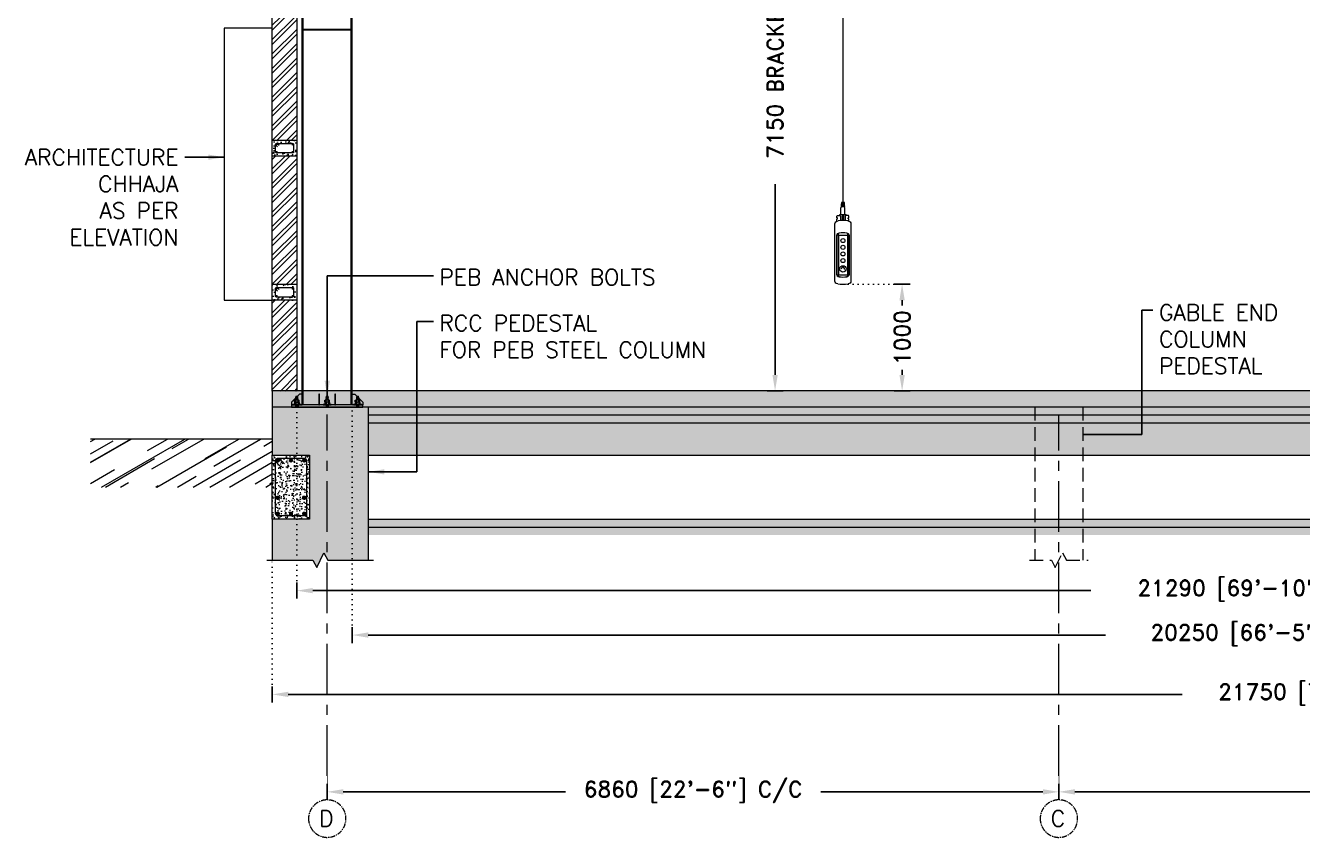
# Model space of a CAD drawing. Header units: millimetres. Extents: x 5227 to 261376, y 53707 to 123566.
# Drawn here: x 71022 to 82995, y 65997 to 73603 of the extents above; entities that cross this region are included whole.
import ezdxf

# ---------------------------------------------------------------- set-up
doc = ezdxf.new("R2010")
doc.units = ezdxf.units.MM
doc.header["$PDMODE"] = 35
doc.header["$PDSIZE"] = -10
for name, pattern in [('CENTERX2', [101.6, 63.5, -12.7, 12.7, -12.7]), ('DOT', [6.35, 0, -6.35]), ('HIDDEN', [9.525, 6.35, -3.175]), ('HIDDEN2', [0.1875, 0.125, -0.0625])]:
    doc.linetypes.add(name, pattern=pattern)
doc.layers.get('0').update_dxf_attribs({"lineweight": 0})
doc.layers.get('Defpoints').update_dxf_attribs({"lineweight": 0})
for name, color, linetype, lineweight in [('C-rail', 4, 'Continuous', 0), ('PV_BEAM_LINE', 5, 'Continuous', 0), ('PV_CENTER LINE', 1, 'CENTERX2', 0), ('PV_COLUMN_LINE', 4, 'Continuous', 0), ('PV_DIMENTION_SECOND_ROMANS', 7, 'Continuous', 0), ('PV_DOTED LINE', 252, 'DOT', 0), ('PV_EXTRA_LINE', 252, 'Continuous', 0), ('PV_GRID MARKING', 252, 'Continuous', 0), ('PV_MARKING_ARROW', 7, 'Continuous', 0), ('PV_MASONRY', 10, 'Continuous', 0), ('PV_P.C.C', 252, 'Continuous', 0), ('PV_REINFORCEMENT _DOT_LINE', 3, 'Continuous', 0), ('PV_REINFORCEMENT_LINE', 6, 'Continuous', 0), ('PV_SLAB_LINE', 30, 'Continuous', 0), ('PV_STEEL LINE', 7, 'Continuous', 0), ('PV_STEEL_I SECTION', 5, 'Continuous', 0), ('PV_STEEL_PLATE', 4, 'Continuous', 0), ('PV_STP', 3, 'Continuous', 0), ('PV_TEXT_ROMANS', 7, 'Continuous', 0)]:
    doc.layers.add(name, color=color, linetype=linetype, lineweight=lineweight)
doc.layers.add('PV_GRID_LINE', color=252, linetype='CENTERX2', lineweight=0, transparency=0.5)
doc.layers.add('PV_HATCH', color=252, linetype='Continuous', lineweight=0, transparency=0.5)
doc.styles.add('PV_ROMAND', font='romand.shx')
doc.styles.add('PV_ROMANS', font='romans.shx')
doc.dimstyles.new('PV_1-75_MM', dxfattribs={"dimscale": 75, "dimtxt": 2, "dimasz": 2, "dimexe": 1, "dimexo": 0.625, "dimtad": 0, "dimdec": 0, "dimdsep": 46, "dimtxsty": 'PV_ROMAND', "dimcen": 2.5, "dimadec": 0, "dimazin": 0, "dimtfac": 1, "dimtdec": 0, "dimtmove": 1, "dimatfit": 2, "dimfxl": 1, "dimfxlon": 1, "dimarcsym": 0})
doc.dimstyles.new('PV_1-75_MM_FOOT', dxfattribs={"dimscale": 75, "dimtxt": 2, "dimasz": 2, "dimexe": 1, "dimexo": 0.625, "dimtad": 0, "dimdec": 0, "dimdsep": 46, "dimtxsty": 'PV_ROMAND', "dimcen": 2.5, "dimadec": 0, "dimazin": 0, "dimtfac": 1, "dimtdec": 0, "dimtmove": 1, "dimatfit": 2, "dimfxl": 1, "dimfxlon": 1, "dimarcsym": 0})

# ---------------------------------------------------------------- blocks, each defined once
blk = doc.blocks.new('G$C4B53725E')
at = {"layer": 'PV_HATCH'}
h = blk.add_hatch(dxfattribs=at)
h.set_pattern_fill('AR-CONC', color=252, scale=0.5)
h.set_pattern_definition([(50, (-168505.404, -85479.89), (91.092334, -7.969543), [9.525, -104.775]), (355, (-168505.4, -85479.89), (-17.62171, 95.528423), [7.62, -83.82029]), (100.451445, (-168497.81, -85480.56), (73.470624, 87.558876), [8.095004, -89.045122]), (46.1842, (-168505.4, -85454.49), (135.53952, -21.021164), [14.2875, -157.1625]), (96.63556, (-168494.11, -85456.25), (118.70207, 123.71306), [12.14251, -133.5678]), (351.18415, (-168505.4, -85454.5), (118.70207, 123.71306), [11.42998, -125.72987]), (21, (-168492.704, -85460.84), (75.807196, -51.1326), [9.525, -104.775]), (326, (-168492.7, -85460.84), (30.901014, 92.093983), [7.62, -83.82]), (71.451445, (-168486.39, -85465.1), (106.70821, 40.961384), [8.095004, -89.04497]), (37.5, (-168505.404, -85479.893), (1.5443016, 42.2775194), [0, -82.804, 0, -85.09, 0, -84.1375]), (7.5, (-168505.404, -85479.893), (33.409831, 50.090287), [0, -48.514, 0, -80.899, 0, -32.0675]), (327.5, (-168533.725, -85479.893), (67.7952976, -2.864372), [0, -31.75, 0, -99.06, 0, -131.445]), (317.5, (-168546.425, -85479.893), (74.06459, 12.713246), [0, -41.275, 0, -65.786, 0, -93.345])])
h.paths.add_polyline_path([(-175, 600), (-175, 0), (175, 0), (175, 600)])
h.paths.add_polyline_path([(-145, 549), (-145, 539), (-145, 50, 0.414214), (-125, 30), (145, 30), (145, 550, 0.414214), (125, 570), (-113, 570), (-125, 570, 0.414214), (-145, 550)], flags=16)
h.paths.add_polyline_path([(-145, 550, -0.414214), (-125, 570), (-113, 570), (125, 570, -0.414214), (145, 550), (145, 30), (-125, 30, -0.414214), (-145, 50), (-145, 539), (-145, 549)], flags=16)
h.paths.add_polyline_path([(114, 200, -1), (135, 200, -1)], flags=0)
h.paths.add_polyline_path([(-135, 200, -1), (-114, 200, -1)], flags=0)
h.paths.add_polyline_path([(10, 550, -1), (-10, 550, -1)], flags=0)
h.paths.add_polyline_path([(135, 550, -1), (114, 550, -1)], flags=0)
h.paths.add_polyline_path([(-114, 550, -1), (-135, 550, -1)], flags=0)
h.paths.add_polyline_path([(114, 50, -1), (135, 50, -1)], flags=0)
h.paths.add_polyline_path([(-10, 50, -1), (10, 50, -1)], flags=0)
h.paths.add_polyline_path([(-135, 50, -1), (-114, 50, -1)], flags=0)
at = {"layer": 'PV_BEAM_LINE'}
blk.add_lwpolyline([(-175, 600), (175, 600), (175, 0), (-175, 0)], close=True, dxfattribs=at)
at = {"layer": 'PV_DIMENTION_SECOND_ROMANS'}
blk.add_line((-145, 550), (-145, 549), dxfattribs=at)
at = {"layer": 'PV_REINFORCEMENT _DOT_LINE'}
for points in [[(-135, 550, 20.5, 20.5, -1), (-114, 550, 20.5, 20.5, -1)], [(-10, 550, 20.5, 20.5, -1), (10, 550, 20.5, 20.5, -1)], [(135, 550, 20.5, 20.5, 1), (114, 550, 20.5, 20.5, 1)], [(-135, 200, 20.5, 20.5, 1), (-114, 200, 20.5, 20.5, 1)], [(135, 200, 20.5, 20.5, -1), (114, 200, 20.5, 20.5, -1)], [(-135, 50, 20.5, 20.5, 1), (-114, 50, 20.5, 20.5, 1)], [(-10, 50, 20.5, 20.5, 1), (10, 50, 20.5, 20.5, 1)], [(135, 50, 20.5, 20.5, -1), (114, 50, 20.5, 20.5, -1)]]:
    blk.add_lwpolyline(points, format="xyseb", close=True, dxfattribs=at)
at = {"layer": 'PV_REINFORCEMENT_LINE'}
for p, q in [((-145, 539), (-92, 486)), ((-114, 570), (-60, 518))]:
    blk.add_line(p, q, dxfattribs=at)
blk.add_lwpolyline([(-125, 570), (125, 570, -0.414214), (145, 550), (145, 30), (-125, 30, -0.414214), (-145, 50), (-145, 550, -0.414214)], format="xyb", close=True, dxfattribs=at)
blk = doc.blocks.new('CIVIL..')
at = {"layer": 'PV_HATCH'}
h = blk.add_hatch(dxfattribs=at)
h.set_pattern_fill('AR-CONC', color=252)
h.paths.add_polyline_path([(189542, 86989), (189542, 87139), (166777, 87139), (166777, 86989)])
h = blk.add_hatch(color=252, dxfattribs=at)
h.dxf.hatch_style = 1
h.paths.add_polyline_path([(167677, 86989), (166777, 86989), (166777, 86689), (166777, 86539), (167127, 86539), (167127, 85939), (166777, 85939), (166777, 85555), (167157, 85555), (167193, 85485), (167261, 85624), (167297, 85555), (167677, 85555), (167677, 85864), (167677, 85939), (167677, 86539), (167677, 86839), (167677, 86914)])
h = blk.add_hatch(dxfattribs=at)
h.set_pattern_fill('AR-CONC', color=252, scale=0.5)
h.paths.add_polyline_path([(167677, 86989), (167677, 86914), (173927, 86914), (173927, 86989)])
h.paths.add_polyline_path([(173927, 86989), (173927, 86914), (181377, 86914), (181377, 86989)])
h.paths.add_polyline_path([(181377, 86989), (181377, 86914), (185787, 86914), (185787, 86989)])
h.paths.add_polyline_path([(186237, 86989), (186237, 86914), (187627, 86914), (187627, 86989)])
h = blk.add_hatch(dxfattribs=at)
h.set_pattern_fill('AR-SAND', color=252)
h.paths.add_polyline_path([(167677, 86914), (167677, 86839), (173927, 86839), (173927, 86914)])
h.paths.add_polyline_path([(173927, 86914), (173927, 86839), (181377, 86839), (181377, 86914)])
h.paths.add_polyline_path([(181377, 86914), (181377, 86839), (185787, 86839), (185787, 86914)])
h.paths.add_polyline_path([(186237, 86914), (186237, 86839), (187627, 86839), (187627, 86914)])
h = blk.add_hatch(dxfattribs=at)
h.set_pattern_fill('GRAVEL', color=252, scale=12)
h.paths.add_polyline_path([(187627, 86839), (186237, 86839), (186237, 86539), (187627, 86539)])
h.paths.add_polyline_path([(185787, 86539), (185787, 86839), (181377, 86839), (181377, 86539)])
h.paths.add_polyline_path([(181377, 86539), (181377, 86839), (173927, 86839), (173927, 86539)])
h.paths.add_polyline_path([(173927, 86539), (173927, 86839), (167677, 86839), (167677, 86539)])
h = blk.add_hatch(dxfattribs=at)
h.set_pattern_fill('AR-RROOF', color=252, scale=10, angle=30)
h.paths.add_polyline_path([(165073, 86689), (166777, 86689), (166777, 86239), (165073, 86239)])
h = blk.add_hatch(dxfattribs=at)
h.set_pattern_fill('AR-CONC', color=252, scale=0.5)
h.set_pattern_definition([(50, (0, -1050), (91.092334, -7.969543), [9.525, -104.775]), (355, (0, -1050), (-17.62171, 95.528423), [7.62, -83.820292]), (100.451445, (7.59, -1050.66), (73.470624, 87.558876), [8.095004, -89.045122]), (46.1842, (0, -1024.6), (135.53952, -21.021164), [14.2875, -157.1625]), (96.63556, (11.3, -1026.35), (118.70207, 123.71306), [12.14251, -133.5678]), (351.18415, (0, -1024.6), (118.70207, 123.71306), [11.42998, -125.72987]), (21, (12.7, -1030.95), (75.807196, -51.1326), [9.525, -104.775]), (326, (12.7, -1030.95), (30.901014, 92.093983), [7.62, -83.82]), (71.451445, (19.02, -1035.21), (106.70821, 40.961384), [8.095004, -89.04497]), (37.5, (0, -1050), (1.5443016, 42.2775194), [0, -82.804, 0, -85.09, 0, -84.1375]), (7.5, (0, -1050), (33.409831, 50.090287), [0, -48.514, 0, -80.899, 0, -32.0675]), (327.5, (-28.32, -1050), (67.7952976, -2.864372), [0, -31.75, 0, -99.06, 0, -131.445]), (317.5, (-41.02, -1050), (74.06459, 12.713246), [0, -41.275, 0, -65.786, 0, -93.345])])
h.paths.add_polyline_path([(167677, 85939), (167677, 85864), (173927, 85864), (173927, 85939)])
h.paths.add_polyline_path([(173927, 85939), (173927, 85864), (180927, 85864), (180927, 85939)])
h.paths.add_polyline_path([(180927, 85939), (180927, 85864), (184787, 85864), (184787, 85939)])
h.paths.add_polyline_path([(185237, 85939), (185237, 85864), (187627, 85864), (187627, 85939)])
h = blk.add_hatch(dxfattribs=at)
h.set_pattern_fill('AR-SAND', color=252)
h.set_pattern_definition([(37.5, (0, -1050), (-1.600031, 48.941324), [0, -38.608, 0, -43.18, 0, -41.275]), (7.5, (0, -1050), (44.952328, 71.68251), [0, -20.828, 0, -34.798, 0, -13.335]), (327.5, (-31.24, -1050), (79.099237, 0.1437185), [0, -12.7, 0, -45.72, 0, -59.69]), (317.5, (-31.24, -1050), (76.355645, 22.292932), [0, -6.35, 0, -29.972, 0, -34.29])])
h.paths.add_polyline_path([(167677, 85864), (167677, 85789), (173927, 85789), (173927, 85864)])
h.paths.add_polyline_path([(173927, 85864), (173927, 85789), (181377, 85789), (181377, 85864)])
h.paths.add_polyline_path([(181377, 85864), (181377, 85789), (185787, 85789), (185787, 85864)])
h.paths.add_polyline_path([(186237, 85864), (186237, 85789), (187627, 85789), (187627, 85864)])
at = {"layer": 'PV_BEAM_LINE'}
for p, q in [((167677, 86539), (185787, 86539)), ((167677, 85939), (185787, 85939))]:
    blk.add_line(p, q, dxfattribs=at)
at = {"layer": 'PV_COLUMN_LINE'}
for p, q in [((166777, 86989), (166777, 86539)), ((166777, 86989), (167677, 86989)), ((167677, 86989), (167677, 85555)), ((166777, 85939), (166777, 85555))]:
    blk.add_line(p, q, dxfattribs=at)
at = {"layer": 'PV_COLUMN_LINE', "color": 252, "linetype": 'HIDDEN', "ltscale": 20}
for p, q in [((173927, 86989), (173927, 85555)), ((173927, 86989), (174377, 86989)), ((174377, 86989), (174377, 85555))]:
    blk.add_line(p, q, dxfattribs=at)
at = {"layer": 'PV_COLUMN_LINE', "color": 252}
blk.add_lwpolyline([(166727, 85555), (167157, 85555), (167193, 85485), (167261, 85624), (167297, 85555), (167727, 85555)], dxfattribs=at)
at = {"layer": 'PV_COLUMN_LINE', "color": 252, "linetype": 'HIDDEN', "ltscale": 20}
blk.add_lwpolyline([(173877, 85555), (174082, 85555), (174118, 85485), (174186, 85624), (174222, 85555), (174427, 85555)], dxfattribs=at)
at = {"layer": 'PV_EXTRA_LINE'}
blk.add_line((166777, 86689), (165073, 86689), dxfattribs=at)
at = {"layer": 'PV_P.C.C'}
for p, q in [((167677, 86914), (185787, 86914)), ((167677, 86839), (185787, 86839)), ((167677, 85864), (185787, 85864))]:
    blk.add_line(p, q, dxfattribs=at)
at = {"layer": 'PV_SLAB_LINE'}
blk.add_lwpolyline([(189542, 86989), (189542, 87139), (166777, 87139), (166777, 86989)], close=True, dxfattribs=at)
at = {"layer": 'PV_DIMENTION_SECOND_ROMANS'}
blk.add_blockref('G$C4B53725E', (166952, 85939), dxfattribs=at)
blk = doc.blocks.new('G$C4F5BE486')
at = {"layer": 'PV_HATCH'}
h = blk.add_hatch(color=1, dxfattribs=at)
h.dxf.hatch_style = 1
h.paths.add_polyline_path([(-11, 10), (11, 10), (11, -10), (-11, -10)])
at = {"layer": 'PV_CENTER LINE'}
blk.add_line((0, 15), (0, -15), dxfattribs=at)
at = {"layer": 'PV_STEEL_PLATE', "color": 0}
blk.add_lwpolyline([(-11, 10), (11, 10), (11, -10), (-11, -10)], close=True, dxfattribs=at)
blk = doc.blocks.new('G$CD765F1D5')
at = {"layer": 'PV_HATCH'}
h = blk.add_hatch(dxfattribs=at)
h.set_pattern_fill('AR-CONC', color=252, scale=0.5)
h.set_pattern_definition([(50, (-167808.08, -85632.94), (91.092334, -7.969543), [9.525, -104.775]), (355, (-167808.08, -85632.94), (-17.62171, 95.528423), [7.62, -83.82029]), (100.451445, (-167800.49, -85633.61), (73.470624, 87.558876), [8.095004, -89.045122]), (46.1842, (-167808.08, -85607.54), (135.53952, -21.021164), [14.2875, -157.1625]), (96.63556, (-167796.78, -85609.3), (118.70207, 123.71306), [12.14251, -133.5678]), (351.18415, (-167808.08, -85607.54), (118.70207, 123.71306), [11.42998, -125.72987]), (21, (-167795.38, -85613.89), (75.807196, -51.1326), [9.525, -104.775]), (326, (-167795.38, -85613.89), (30.901014, 92.093983), [7.62, -83.82]), (71.451445, (-167789.06, -85618.15), (106.70821, 40.961384), [8.095004, -89.04497]), (37.5, (-167808.08, -85632.942), (1.5443016, 42.2775194), [0, -82.804, 0, -85.09, 0, -84.1375]), (7.5, (-167808.08, -85632.94), (33.409831, 50.090287), [0, -48.514, 0, -80.899, 0, -32.0675]), (327.5, (-167836.4, -85632.94), (67.7952976, -2.864372), [0, -31.75, 0, -99.06, 0, -131.445]), (317.5, (-167849.1, -85632.94), (74.06459, 12.713246), [0, -41.275, 0, -65.786, 0, -93.345])])
h.paths.add_polyline_path([(-115, 125), (-115, -25), (115, -25), (115, 125)])
h.paths.add_polyline_path([(-75, 95, 0.414214), (-85, 85), (-85, 15, 0.414214), (-75, 5), (75, 5, 0.414214), (85, 15), (85, 85, 0.414214), (75, 95)], flags=16)
h.paths.add_polyline_path([(80, 85, -1), (70, 85, -1)], flags=0)
h.paths.add_polyline_path([(-70, 85, -1), (-80, 85, -1)], flags=0)
h.paths.add_polyline_path([(70, 15, -1), (80, 15, -1)], flags=0)
h.paths.add_polyline_path([(-80, 15, -1), (-70, 15, -1)], flags=0)
at = {"layer": 'PV_BEAM_LINE'}
blk.add_lwpolyline([(-115, 125), (115, 125), (115, -25), (-115, -25)], close=True, dxfattribs=at)
at = {"layer": 'PV_REINFORCEMENT _DOT_LINE'}
for points in [[(-80, 85, 10.2, 10.2, -1), (-70, 85, 10.2, 10.2, -1)], [(-80, 15, 10.2, 10.2, 1), (-70, 15, 10.2, 10.2, 1)], [(80, 85, 10.2, 10.2, 1), (70, 85, 10.2, 10.2, 1)], [(80, 15, 10.2, 10.2, -1), (70, 15, 10.2, 10.2, -1)]]:
    blk.add_lwpolyline(points, format="xyseb", close=True, dxfattribs=at)
at = {"layer": 'PV_REINFORCEMENT_LINE'}
for p, q in [((-85, 80), (-67, 62)), ((-70, 95), (-52, 77))]:
    blk.add_line(p, q, dxfattribs=at)
blk.add_lwpolyline([(-75, 95), (75, 95, -0.414214), (85, 85), (85, 15, -0.414214), (75, 5), (-75, 5, -0.414214), (-85, 15), (-85, 85, -0.414214)], format="xyb", close=True, dxfattribs=at)
blk = doc.blocks.new('G$C758F29FE')
at = {"color": 8}
for p, q in [((-15203, -6059), (-15203, -5692)), ((-15197, -5681), (-15192, -5689)), ((-15192, -5689), (-15192, -6061)), ((-15192, -5689), (-15108, -5689)), ((-15103, -5681), (-15108, -5689)), ((-15108, -5689), (-15108, -6061)), ((-15097, -6059), (-15097, -5692)), ((-15197, -6069), (-15192, -6061)), ((-15192, -6061), (-15108, -6061)), ((-15135, -6010), (-15140, -6003)), ((-15135, -6010), (-15130, -6004)), ((-15103, -6069), (-15108, -6061))]:
    blk.add_line(p, q, dxfattribs=at)
blk.add_lwpolyline([(-15090, -6055), (-15090, -5695, 0.414214), (-15114, -5672, 0.087267), (-15186, -5672, 0.414214), (-15210, -5695), (-15210, -6055, 0.414214), (-15186, -6079, 0.087267), (-15114, -6079, 0.414214)], format="xyb", close=True, dxfattribs=at)
for centre, radius in [((-15150, -5741), 19.1), ((-15150, -5804), 19.1), ((-15150, -5866), 19.1), ((-15150, -6006), 30.1), ((-15150, -5928), 19.1)]:
    blk.add_circle(centre, radius, dxfattribs=at)
for centre, radius, start, end in [((-15170, -5702), 34.2, 117.8554, 162.7246), ((-15130, -5702), 34.2, 17.2754, 62.1446), ((-15170, -6048), 34.2, 197.2754, 242.1446), ((-15150, -6006), 15.3, 345.6866, 187.5588), ((-15130, -6048), 34.2, 297.8554, 342.7246)]:
    blk.add_arc(centre, radius, start, end, dxfattribs=at)
at = {"layer": 'C-rail', "color": 250}
for p, q in [((-15150, 61), (-15150, -5385)), ((-15206, -5513), (-15201, -5507)), ((-15201, -5507), (-15178, -5507)), ((-15182, -5507), (-15176, -5497)), ((-15178, -5507), (-15172, -5513)), ((-15176, -5497), (-15124, -5497)), ((-15169, -5437), (-15165, -5420)), ((-15169, -5497), (-15169, -5437)), ((-15165, -5416), (-15163, -5404)), ((-15163, -5400), (-15162, -5389)), ((-15137, -5400), (-15138, -5389)), ((-15135, -5416), (-15137, -5404)), ((-15131, -5437), (-15135, -5420)), ((-15131, -5497), (-15131, -5437)), ((-15122, -5507), (-15128, -5513)), ((-15118, -5507), (-15124, -5497)), ((-15099, -5507), (-15122, -5507)), ((-15094, -5513), (-15099, -5507)), ((-15206, -5528), (-15206, -5513)), ((-15200, -5528), (-15206, -5528)), ((-15206, -5557), (-15206, -5538)), ((-15206, -5538), (-15200, -5538)), ((-15200, -5538), (-15200, -5528)), ((-15172, -5513), (-15172, -5553)), ((-15128, -5513), (-15128, -5553)), ((-15100, -5538), (-15100, -5528)), ((-15100, -5528), (-15094, -5528)), ((-15094, -5538), (-15100, -5538)), ((-15094, -5528), (-15094, -5513)), ((-15094, -5557), (-15094, -5538))]:
    blk.add_line(p, q, dxfattribs=at)
for points in [[(-15163, -5389), (-15137, -5389, 0.414214), (-15136, -5387), (-15136, -5387, 0.414214), (-15137, -5385), (-15163, -5385, 0.414214), (-15164, -5387), (-15164, -5387, 0.414214)], [(-15166, -5420), (-15134, -5420, 0.414214), (-15132, -5418), (-15132, -5418, 0.414214), (-15134, -5416), (-15166, -5416, 0.414214), (-15168, -5418), (-15168, -5418, 0.414214)], [(-15164, -5404), (-15136, -5404, 0.414214), (-15134, -5402), (-15134, -5402, 0.414214), (-15136, -5400), (-15164, -5400, 0.414214), (-15166, -5402), (-15166, -5402, 0.414214)]]:
    blk.add_lwpolyline(points, format="xyb", close=True, dxfattribs=at)
blk.add_lwpolyline([(-15155, -5497), (-15145, -5497), (-15145, -5544), (-15155, -5544)], close=True, dxfattribs=at)
for points in [[(-15199, -6146, -0.414214), (-15225, -6120), (-15225, -5585, -0.414214), (-15195, -5555)], [(-15105, -5555, -0.414214), (-15075, -5585), (-15075, -6120, -0.414214), (-15101, -6146)]]:
    blk.add_lwpolyline(points, format="xyb", dxfattribs=at)
for centre, radius, start, end in [((-15150, -5877), 325, 82.0839, 97.9161), ((-15150, -5867), 283, 259.9414, 280.0586)]:
    blk.add_arc(centre, radius, start, end, dxfattribs=at)
blk = doc.blocks.new('G$C51E7CFE8')
at = {"layer": 'PV_STP'}
blk.add_lwpolyline([(100, 25), (100, 0), (0, 0), (0, 100), (25, 100), (100, 25)], dxfattribs=at)
blk = doc.blocks.new('G$CD91A267E')
at = {"layer": 'PV_STEEL LINE', "color": 250}
for p, q in [((-22, 28), (-22, 43)), ((-22, 22), (-22, 8)), ((-16, 46), (16, 46)), ((16, 25), (-16, 25)), ((-16, 5), (16, 5)), ((22, 28), (22, 43)), ((22, 22), (22, 8))]:
    blk.add_line(p, q, dxfattribs=at)
at = {"layer": 'PV_STEEL LINE', "color": 0}
blk.add_line((16, 25), (-16, 25), dxfattribs=at)
at = {"layer": 'PV_STEEL LINE', "color": 8}
for p, q in [((-11, 28), (-11, 43)), ((-11, 22), (-11, 8)), ((11, 28), (11, 43)), ((11, 22), (11, 8))]:
    blk.add_line(p, q, dxfattribs=at)
at = {"layer": 'PV_STEEL LINE', "color": 252, "linetype": 'Continuous'}
for p, q in [((-9, 73), (-9, 75)), ((-9, 69), (-9, 71)), ((-9, 66), (-9, 67)), ((-9, 62), (-9, 64)), ((-9, 58), (-9, 60)), ((-9, 54), (-9, 56)), ((-9, 54), (-9, 56)), ((-9, 50), (-9, 52)), ((-9, 50), (-9, 52)), ((-9, 46), (-9, 48)), ((9, 72), (9, 74)), ((9, 68), (9, 70)), ((9, 64), (9, 66)), ((9, 60), (9, 62)), ((9, 56), (9, 58)), ((9, 52), (9, 54)), ((9, 52), (9, 54)), ((9, 49), (9, 50)), ((9, 49), (9, 50)), ((9, 46), (9, 47))]:
    blk.add_line(p, q, dxfattribs=at)
at = {"layer": 'PV_STEEL LINE', "color": 250}
for points in [[(38, 5), (-38, 5), (-38, 2), (38, 2)], [(38, 0), (-38, 0), (-38, 2), (38, 2)]]:
    blk.add_lwpolyline(points, close=True, dxfattribs=at)
at = {"layer": 'PV_STEEL LINE', "color": 252, "linetype": 'HIDDEN2'}
for points in [[(9, 76), (-9, 77), (-11, 76), (-9, 75), (9, 74), (11, 74)], [(9, 72), (-9, 73), (-11, 72), (-9, 71), (9, 70), (11, 71)], [(9, 68), (-9, 69), (-11, 69), (-9, 67), (9, 66), (11, 67)], [(9, 64), (-9, 66), (-11, 65), (-9, 64), (9, 62), (11, 63)], [(9, 60), (-9, 62), (-11, 61), (-9, 60), (9, 58), (11, 59)], [(9, 56), (-9, 58), (-11, 57), (-9, 56), (9, 54), (11, 55)], [(9, 52), (-9, 54), (-11, 53), (-9, 52), (9, 50), (11, 51)], [(9, 52), (-9, 54), (-11, 53), (-9, 52), (9, 50), (11, 51)], [(9, 49), (-9, 50), (-11, 49), (-9, 48), (9, 47), (11, 47)]]:
    blk.add_lwpolyline(points, close=True, dxfattribs=at)
blk.add_lwpolyline([(-1, 46), (-9, 46), (-11, 46)], dxfattribs=at)
at = {"layer": 'PV_STEEL LINE', "color": 252, "linetype": 'Continuous'}
blk.add_lwpolyline([(9, 76), (9, 77), (9, 77), (-9, 77), (-9, 77)], dxfattribs=at)
at = {"layer": 'PV_STEEL LINE', "color": 250}
for centre, start, end in [((-16, 39), 90, 148.5337), ((-16, 32), 211.4663, 270), ((-16, 19), 90, 148.5337), ((-16, 11), 211.4663, 270), ((16, 39), 31.4663, 90), ((16, 32), 270, 328.5337), ((16, 19), 31.4663, 90), ((16, 11), 270, 328.5337)]:
    blk.add_arc(centre, 6.4, start, end, dxfattribs=at)
at = {"layer": 'PV_STEEL LINE', "color": 8}
for centre, radius, start, end in [((-16, 39), 6.4, 31.4663, 90), ((-16, 32), 6.4, 270, 328.5337), ((-16, 19), 6.4, 31.4663, 90), ((-16, 11), 6.4, 270, 328.5337), ((0, 25), 21, 58.6936, 121.3064), ((0, 46), 21, 238.6936, 301.3064), ((0, 4), 21, 58.6936, 121.3064), ((0, 26), 21, 238.6936, 301.3064), ((16, 39), 6.4, 90, 148.5337), ((16, 32), 6.4, 211.4663, 270), ((16, 19), 6.4, 90, 148.5337), ((16, 11), 6.4, 211.4663, 270)]:
    blk.add_arc(centre, radius, start, end, dxfattribs=at)
blk = doc.blocks.new('*U523')
at = {"color": 7}
blk.add_circle((0, 234), 234, dxfattribs=at)
at = {"layer": 'PV_EXTRA_LINE', "linetype": 'CENTERX2', "ltscale": 10}
blk.add_line((0, -300), (0, -4816), dxfattribs=at)
at = {"layer": 'PV_GRID MARKING', "color": 7, "const_width": 10}
blk.add_lwpolyline([(0, 0), (0, -300)], dxfattribs=at)
at = {"layer": 'PV_TEXT_ROMANS', "color": 7, "style": 'PV_ROMANS'}
blk.add_attdef('1', (-101, 132), '', height=200, dxfattribs=at)
blk = doc.blocks.new('*U524')
at = {"color": 7}
blk.add_circle((0, 234), 234, dxfattribs=at)
at = {"layer": 'PV_EXTRA_LINE', "linetype": 'CENTERX2', "ltscale": 10}
blk.add_line((0, -300), (0, -4816), dxfattribs=at)
at = {"layer": 'PV_GRID MARKING', "color": 7, "const_width": 10}
blk.add_lwpolyline([(0, 0), (0, -300)], dxfattribs=at)
at = {"layer": 'PV_TEXT_ROMANS', "color": 7, "style": 'PV_ROMANS'}
blk.add_attdef('1', (-101, 132), '', height=200, dxfattribs=at)
blk = doc.blocks.new('*D529')
at = {"layer": 'Defpoints', "color": 0, "transparency": 16777216}
for p in [(80711, 66574), (87711, 66499), (80711, 66424)]:
    blk.add_point(p, dxfattribs=at)
at = {"layer": 'PV_DIMENTION_SECOND_ROMANS', "color": 0, "lineweight": -2, "transparency": 16777216}
for p, q in [((80711, 66499), (80711, 66349)), ((87711, 66452), (87711, 66349)), ((80861, 66424), (83236, 66424)), ((87561, 66424), (85187, 66424))]:
    blk.add_line(p, q, dxfattribs=at)
at = {"layer": 'PV_DIMENTION_SECOND_ROMANS', "color": 0, "transparency": 16777216}
for points in [[(80861, 66449), (80861, 66399), (80711, 66424)], [(87561, 66399), (87561, 66449), (87711, 66424)]]:
    blk.add_solid(points, dxfattribs=at)
at = {"layer": 'PV_DIMENTION_SECOND_ROMANS', "color": 0, "transparency": 16777216, "insert": (84211, 66424), "char_height": 150, "attachment_point": 5, "style": 'PV_ROMAND'}
blk.add_mtext("7000 [23'] C/C", dxfattribs=at)
blk = doc.blocks.new('*D530')
at = {"layer": 'Defpoints', "color": 0, "transparency": 16777216}
for p in [(73851, 66574), (80711, 66499), (73851, 66424)]:
    blk.add_point(p, dxfattribs=at)
at = {"layer": 'PV_DIMENTION_SECOND_ROMANS', "color": 0, "lineweight": -2, "transparency": 16777216}
for p, q in [((73851, 66499), (73851, 66349)), ((80711, 66452), (80711, 66349)), ((74001, 66424), (76084, 66424)), ((80561, 66424), (78478, 66424))]:
    blk.add_line(p, q, dxfattribs=at)
at = {"layer": 'PV_DIMENTION_SECOND_ROMANS', "color": 0, "transparency": 16777216}
for points in [[(74001, 66449), (74001, 66399), (73851, 66424)], [(80561, 66399), (80561, 66449), (80711, 66424)]]:
    blk.add_solid(points, dxfattribs=at)
at = {"layer": 'PV_DIMENTION_SECOND_ROMANS', "color": 0, "transparency": 16777216, "insert": (77281, 66424), "char_height": 150, "attachment_point": 5, "style": 'PV_ROMAND'}
blk.add_mtext('6860 [22\'-6"] C/C', dxfattribs=at)
blk = doc.blocks.new('*D531')
at = {"layer": 'Defpoints', "color": 0, "transparency": 16777216}
for p in [(73336, 68980), (95086, 68980), (73336, 67337)]:
    blk.add_point(p, dxfattribs=at)
at = {"layer": 'PV_DIMENTION_SECOND_ROMANS', "color": 0, "lineweight": -2, "transparency": 16777216}
for p, q in [((73336, 67412), (73336, 67262)), ((95086, 67412), (95086, 67262)), ((73486, 67337), (81868, 67337)), ((94936, 67337), (86555, 67337))]:
    blk.add_line(p, q, dxfattribs=at)
at = {"layer": 'PV_DIMENTION_SECOND_ROMANS', "color": 0, "transparency": 16777216}
for points in [[(73486, 67362), (73486, 67312), (73336, 67337)], [(94936, 67312), (94936, 67362), (95086, 67337)]]:
    blk.add_solid(points, dxfattribs=at)
at = {"layer": 'PV_DIMENTION_SECOND_ROMANS', "color": 0, "transparency": 16777216, "insert": (84211, 67337), "char_height": 150, "attachment_point": 5, "style": 'PV_ROMAND'}
blk.add_mtext('21750 [71\'-4"] OUT TO OUT BUILDING', dxfattribs=at)
blk = doc.blocks.new('*D532')
at = {"layer": 'Defpoints', "color": 0, "transparency": 16777216}
for p in [(74086, 70844), (94336, 70844), (94336, 67893)]:
    blk.add_point(p, dxfattribs=at)
at = {"layer": 'PV_DIMENTION_SECOND_ROMANS', "color": 0, "lineweight": -2, "transparency": 16777216}
for p, q in [((74086, 67968), (74086, 67818)), ((74236, 67893), (81147, 67893)), ((94186, 67893), (87276, 67893)), ((94336, 67968), (94336, 67818))]:
    blk.add_line(p, q, dxfattribs=at)
at = {"layer": 'PV_DIMENTION_SECOND_ROMANS', "color": 0, "transparency": 16777216}
for points in [[(74236, 67918), (74236, 67868), (74086, 67893)], [(94186, 67868), (94186, 67918), (94336, 67893)]]:
    blk.add_solid(points, dxfattribs=at)
at = {"layer": 'PV_DIMENTION_SECOND_ROMANS', "color": 0, "transparency": 16777216, "insert": (84211, 67893), "char_height": 150, "attachment_point": 5, "style": 'PV_ROMAND'}
blk.add_mtext('20250 [66\'-5"] IN/IN STEEL COLUMN CLEAR SPAN', dxfattribs=at)
blk = doc.blocks.new('*D533')
at = {"layer": 'Defpoints', "color": 0, "transparency": 16777216}
for p in [(73566, 70484), (94856, 70484), (73566, 68309)]:
    blk.add_point(p, dxfattribs=at)
at = {"layer": 'PV_DIMENTION_SECOND_ROMANS', "color": 0, "lineweight": -2, "transparency": 16777216}
for p, q in [((73566, 68384), (73566, 68234)), ((94856, 68384), (94856, 68234)), ((73716, 68309), (81011, 68309)), ((94706, 68309), (87412, 68309))]:
    blk.add_line(p, q, dxfattribs=at)
at = {"layer": 'PV_DIMENTION_SECOND_ROMANS', "color": 0, "transparency": 16777216}
for points in [[(73716, 68334), (73716, 68284), (73566, 68309)], [(94706, 68284), (94706, 68334), (94856, 68309)]]:
    blk.add_solid(points, dxfattribs=at)
at = {"layer": 'PV_DIMENTION_SECOND_ROMANS', "color": 0, "transparency": 16777216, "insert": (84211, 68309), "char_height": 150, "attachment_point": 5, "style": 'PV_ROMAND'}
blk.add_mtext('21290 [69\'-10"] IN/IN BRICK MASONRY CLEAR SPAN', dxfattribs=at)
blk = doc.blocks.new('*D538')
at = {"layer": 'Defpoints', "color": 0, "transparency": 16777216}
for p in [(78686, 71180), (78622, 70180), (79241, 70180)]:
    blk.add_point(p, dxfattribs=at)
at = {"layer": 'PV_DIMENTION_SECOND_ROMANS', "color": 0, "lineweight": -2, "transparency": 16777216}
for p, q in [((79166, 71180), (79316, 71180)), ((79241, 71030), (79241, 70980)), ((79241, 70330), (79241, 70379)), ((79166, 70180), (79316, 70180))]:
    blk.add_line(p, q, dxfattribs=at)
at = {"layer": 'PV_DIMENTION_SECOND_ROMANS', "color": 0, "transparency": 16777216}
for points in [[(79266, 71030), (79216, 71030), (79241, 71180)], [(79216, 70330), (79266, 70330), (79241, 70180)]]:
    blk.add_solid(points, dxfattribs=at)
at = {"layer": 'PV_DIMENTION_SECOND_ROMANS', "color": 0, "transparency": 16777216, "insert": (79241, 70680), "char_height": 150, "attachment_point": 5, "rotation": 90, "style": 'PV_ROMAND'}
blk.add_mtext('1000', dxfattribs=at)
blk = doc.blocks.new('*D544')
at = {"layer": 'Defpoints', "color": 0, "transparency": 16777216}
for p in [(74696, 77330), (74696, 70180), (78050, 70180)]:
    blk.add_point(p, dxfattribs=at)
at = {"layer": 'PV_DIMENTION_SECOND_ROMANS', "color": 0, "lineweight": -2, "transparency": 16777216}
for p, q in [((77975, 77330), (78125, 77330)), ((78050, 77180), (78050, 75391)), ((78050, 70330), (78050, 72118)), ((77975, 70180), (78125, 70180))]:
    blk.add_line(p, q, dxfattribs=at)
at = {"layer": 'PV_DIMENTION_SECOND_ROMANS', "color": 0, "transparency": 16777216}
for points in [[(78075, 77180), (78025, 77180), (78050, 77330)], [(78025, 70330), (78075, 70330), (78050, 70180)]]:
    blk.add_solid(points, dxfattribs=at)
at = {"layer": 'PV_DIMENTION_SECOND_ROMANS', "color": 0, "transparency": 16777216, "insert": (78050, 73755), "char_height": 150, "attachment_point": 5, "rotation": 90, "style": 'PV_ROMAND'}
blk.add_mtext('7150 BRACKET TOP HEIGHT', dxfattribs=at)

msp = doc.modelspace()

# ---------------------------------------------------------------- hatches: boundary and pattern name
at = {"layer": 'PV_HATCH'}
h = msp.add_hatch(dxfattribs=at)
h.set_pattern_fill('ANSI32', color=252, scale=10)
h.set_pattern_definition([(45, (-107885.18, -16959.17), (-67.35192, 67.35192), []), (45, (-107840.27, -16959.17), (-67.35192, 67.35192), [])])
h.paths.add_polyline_path([(73566.2, 71029.5), (73336.2, 71029.5), (73336.2, 70179.5), (73566.2, 70179.5)])
h.paths.add_polyline_path([(73566.2, 71179.5), (73566.2, 72379.5), (73336.2, 72379.5), (73336.2, 71179.5)])
h.paths.add_polyline_path([(73336.2, 73579.5), (73336.2, 72529.5), (73566.2, 72529.5), (73566.2, 73679.5), (73336.2, 73679.5)])

# ---------------------------------------------------------------- linework, layer by layer
at = {"layer": 'PV_DOTED LINE', "ltscale": 7.5}
for p, q in [((78686.4, 71179.5), (79241.2, 71179.5)), ((73566.2, 68309.3), (73566.2, 70179.5)), ((74086.2, 67893.2), (74086.2, 70049.5)), ((73336.2, 67336.6), (73336.2, 68595.4))]:
    msp.add_line(p, q, dxfattribs=at)
at = {"layer": 'PV_MASONRY'}
for p, q in [((73336.2, 70179.5), (73336.2, 73829.5)), ((73566.2, 73829.5), (73566.2, 70179.5))]:
    msp.add_line(p, q, dxfattribs=at)
at = {"layer": 'PV_SLAB_LINE', "color": 252}
msp.add_lwpolyline([(73336.2, 73579.5), (72886.2, 73579.5), (72886.2, 71029.5), (73336.2, 71029.5)], dxfattribs=at)
at = {"layer": 'PV_STEEL_I SECTION'}
for p, q in [((73616.2, 70049.5), (73616.2, 76824.5)), ((73626.2, 70049.5), (73626.2, 76824.5)), ((74076.2, 70049.5), (74076.2, 76824.5)), ((74086.2, 70049.5), (74086.2, 76824.5))]:
    msp.add_line(p, q, dxfattribs=at)
at = {"layer": 'PV_STEEL_PLATE'}
msp.add_lwpolyline([(74186.2, 70049.5), (73516.2, 70049.5), (73516.2, 70029.5), (74186.2, 70029.5)], close=True, dxfattribs=at)
at = {"layer": 'PV_STP'}
for points in [[(74076.2, 73567), (73626.2, 73567), (73626.2, 73562), (74076.2, 73562)], [(73773.7, 70049.5), (73778.7, 70049.5), (73778.7, 70149.5), (73773.7, 70149.5)], [(73923.7, 70049.5), (73928.7, 70049.5), (73928.7, 70149.5), (73923.7, 70149.5)]]:
    msp.add_lwpolyline(points, close=True, dxfattribs=at)

# ---------------------------------------------------------------- block references
at = {"layer": 'PV_DIMENTION_SECOND_ROMANS'}
for name, p in [('G$C758F29FE', (93836.4, 77329.5)), ('G$CD765F1D5', (73451.2, 72404.5)), ('G$CD765F1D5', (73451.2, 71054.5)), ('CIVIL..', (-93440.8, -16959.2)), ('G$CD91A267E', (73566.2, 70049.5)), ('G$C4F5BE486', (73566.2, 70039.5)), ('G$CD91A267E', (73851.2, 70049.5)), ('G$C51E7CFE8', (74086.2, 70049.5)), ('G$CD91A267E', (74136.2, 70049.5))]:
    msp.add_blockref(name, p, dxfattribs=at)
at = {"layer": 'PV_DIMENTION_SECOND_ROMANS', "xscale": -1}
for name, p in [('G$C51E7CFE8', (73616.2, 70049.5)), ('G$C4F5BE486', (73851.2, 70039.5)), ('G$C4F5BE486', (74136.2, 70039.5))]:
    msp.add_blockref(name, p, dxfattribs=at)
at = {"layer": 'PV_GRID_LINE', "linetype": 'ByBlock', "lineweight": 0}
ref = msp.add_blockref('*U524', (73851.2, 66348.7), dxfattribs=dict(at, xscale=-0.75, yscale=0.75, zscale=0.75, rotation=180))
ref.add_attrib('1', 'D', (73775.1, 66099.4), dxfattribs={"layer": 'PV_TEXT_ROMANS', "color": 7, "height": 150, "style": 'PV_ROMANS'})
ref = msp.add_blockref('*U523', (80711.2, 66348.7), dxfattribs=dict(at, xscale=-0.75, yscale=0.75, zscale=0.75, rotation=180))
ref.add_attrib('1', 'C', (80635.1, 66099.4), dxfattribs={"layer": 'PV_TEXT_ROMANS', "color": 7, "height": 150, "style": 'PV_ROMANS'})

# ---------------------------------------------------------------- texts
at = {"layer": 'PV_TEXT_ROMANS', "char_height": 150, "style": 'PV_ROMANS'}
for s, insert, attachment_point in [('\\pxr0.05385,qr;ARCHITECTURE \\PCHHAJA \\PAS PER \\PELEVATION', (72464, 72444.4), 3), ('PEB ANCHOR BOLTS', (74903.7, 71321.5), 1), ('RCC PEDESTAL \\PFOR PEB STEEL COLUMN', (74903.7, 70891.3), 1), ('GABLE END \\PCOLUMN\\PPEDESTAL', (81649.8, 70990.6), 1)]:
    msp.add_mtext(s, dxfattribs=dict(at, insert=insert, attachment_point=attachment_point))

# ---------------------------------------------------------------- dimensions: what is measured, and where the dimension line sits
at = {"layer": 'PV_DIMENTION_SECOND_ROMANS'}
dim = msp.add_linear_dim(base=(78049.6, 70179.5), p1=(74696.2, 77329.5), p2=(74696.2, 70179.5), angle=90, text='<> BRACKET TOP HEIGHT', dimstyle='PV_1-75_MM', override={"dimtxsty": 'PV_ROMAND'}, dxfattribs=at)
dim.commit()
dim.dimension.update_dxf_attribs({"geometry": '*D544', "text_midpoint": (78049.6, 73754.5)})
dim = msp.add_linear_dim(base=(79241.2, 70179.5), p1=(78686.4, 71179.5), p2=(78622.4, 70179.5), angle=90, dimstyle='PV_1-75_MM', override={"dimtxsty": 'PV_ROMAND'}, dxfattribs=at)
dim.commit()
dim.dimension.update_dxf_attribs({"geometry": '*D538', "text_midpoint": (79241.2, 70679.5)})
for base, p1, p2, text, picture, middle in [((94336.2, 67893.2), (74086.2, 70844.4), (94336.2, 70844.4), '<> IN/IN STEEL COLUMN CLEAR SPAN', '*D532', (84211.2, 67893.2)), ((73566.2, 68309.3), (94856.2, 70484), (73566.2, 70484), '<> IN/IN BRICK MASONRY CLEAR SPAN', '*D533', (84211.2, 68309.3))]:
    dim = msp.add_linear_dim(base=base, p1=p1, p2=p2, text=text, dimstyle='PV_1-75_MM_FOOT', override={"dimtxsty": 'PV_ROMAND'}, dxfattribs=at)
    dim.commit()
    dim.dimension.update_dxf_attribs({"geometry": picture, "text_midpoint": middle})
for base, p1, p2, text, picture, middle in [((73336.2, 67336.6), (95086.2, 68979.5), (73336.2, 68979.5), '<> OUT TO OUT BUILDING', '*D531', (84211.2, 67336.6)), ((73851.2, 66423.6), (80711.2, 66498.6), (73851.2, 66573.6), '<> C/C', '*D530', (77281.2, 66423.6)), ((80711.2, 66423.6), (87711.2, 66498.6), (80711.2, 66573.6), '<> C/C', '*D529', (84211.2, 66423.6))]:
    dim = msp.add_linear_dim(base=base, p1=p1, p2=p2, text=text, dimstyle='PV_1-75_MM_FOOT', dxfattribs=at)
    dim.commit()
    dim.dimension.update_dxf_attribs({"geometry": picture, "text_midpoint": middle})

# ---------------------------------------------------------------- leaders
at = {"layer": 'PV_MARKING_ARROW'}
for points in [[(72886.2, 72369.9), (72514.4, 72369.9)], [(73851.2, 70127), (73851.2, 71259.7), (74846.3, 71259.7)], [(80936.2, 69772.5), (81488.8, 69772.5), (81488.8, 70936), (81592.7, 70936)], [(74236.2, 69421.9), (74691.6, 69421.9), (74691.6, 70829.5), (74846.3, 70829.5)]]:
    msp.add_leader(points, dimstyle='PV_1-75_MM_FOOT', override={"dimgap": 0.625, "dimtad": 0}, dxfattribs=at)

doc.saveas('drawing.dxf')
